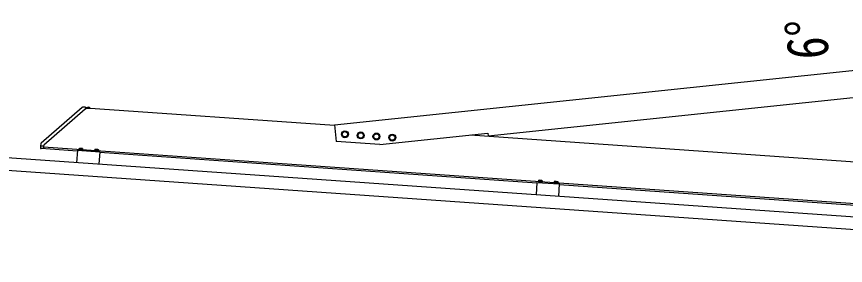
# Model space of a CAD drawing. Units: millimetres, scale not verified. Extents: x -16820 to 16820, y -11880 to 11880.
# Drawn here: x 2366 to 4989, y -5042 to -4253 of the extents above; entities that cross this region are included whole.
import ezdxf
from ezdxf.enums import TextEntityAlignment as Align

# ---------------------------------------------------------------- set-up
doc = ezdxf.new("R2010")
doc.units = ezdxf.units.MM
doc.header["$LTSCALE"] = 50
for name, color, linetype in [('0-4_YKK_13', 4, 'Continuous'), ('0-5_YKK_A1', 4, 'Continuous'), ('0-6_YKK_D', 6, 'Continuous')]:
    doc.layers.add(name, color=color, linetype=linetype)
doc.styles.add('ＭＳ ゴシック', font='')
doc.styles.get('ＭＳ ゴシック').set_extended_font_data('MS Gothic')

msp = doc.modelspace()

# ---------------------------------------------------------------- linework, layer by layer
at = {"layer": '0-4_YKK_13'}
for p, q in [((2574.17, -4541.29), (2444.32, -4654.17)), ((2583.83, -4546.81), (2452.33, -4661.12)), ((2584.42, -4540.38), (2576.83, -4540.31)), ((2584.39, -4540.85), (2584, -4546.46)), ((2584.39, -4540.85), (2584.42, -4540.38)), ((2587.81, -4543.57), (2587.82, -4543.37)), ((2599, -4544.9), (2588.32, -4544.15)), ((2591.52, -4541.04), (2592.58, -4543.58)), ((2593.68, -4544.27), (2592.58, -4543.58)), ((2593.68, -4544.27), (2594.86, -4543.74)), ((2596.26, -4541.37), (2594.86, -4543.74)), ((2598.9, -4544.89), (2598.55, -4544.87)), ((2599.58, -4544.39), (2599.6, -4544.2)), ((2442.53, -4662.99), (2442.43, -4664.39)), ((2442.95, -4656.91), (2442.53, -4662.99)), ((2444.34, -4663.94), (2442.93, -4663.92)), ((2451.98, -4664), (2444.34, -4663.94)), ((2451.94, -4664.5), (2451.43, -4671.91)), ((2451.94, -4664.5), (2451.98, -4664)), ((2451.98, -4664), (2452.04, -4663.07)), ((2452.16, -4661.46), (2452.04, -4663.07)), ((2451.43, -4671.91), (2443.82, -4671.38)), ((2564, -4670.91), (2563.75, -4674.46)), ((2563.75, -4674.46), (2575.27, -4675.26)), ((2563.8, -4674.76), (2563.82, -4674.46)), ((2564.8, -4670.52), (2564, -4670.91)), ((2564.8, -4670.52), (2574.77, -4671.22)), ((2566.88, -4671.11), (2566.63, -4674.66)), ((2572.64, -4671.52), (2572.39, -4675.06)), ((2574.77, -4671.22), (2575.51, -4671.72)), ((2575.19, -4675.26), (2575.17, -4675.56)), ((2575.51, -4671.72), (2575.27, -4675.26)), ((2613.87, -4674.4), (2613.63, -4677.94)), ((2613.63, -4677.94), (2625.15, -4678.75)), ((2613.68, -4678.25), (2613.7, -4677.95)), ((2614.68, -4674.01), (2613.87, -4674.4)), ((2614.68, -4674.01), (2624.65, -4674.71)), ((2616.75, -4674.6), (2616.51, -4678.15)), ((2622.51, -4675), (2622.27, -4678.55)), ((2624.65, -4674.71), (2625.39, -4675.2)), ((2625.07, -4678.74), (2625.05, -4679.04)), ((2625.39, -4675.2), (2625.15, -4678.75)), ((4018.1, -4772.59), (4017.85, -4776.14)), ((4018.9, -4772.2), (4018.1, -4772.59)), ((4018.9, -4772.2), (4028.88, -4772.9)), ((4020.98, -4772.79), (4020.73, -4776.34)), ((4026.74, -4773.2), (4026.49, -4776.74)), ((4028.88, -4772.9), (4029.62, -4773.4)), ((4017.85, -4776.14), (4029.37, -4776.94)), ((4017.9, -4776.44), (4017.92, -4776.14)), ((4029.3, -4776.94), (4029.28, -4777.24)), ((4029.62, -4773.4), (4029.37, -4776.94)), ((4067.98, -4776.08), (4067.73, -4779.62)), ((4067.73, -4779.62), (4079.25, -4780.43)), ((4067.78, -4779.93), (4067.8, -4779.63)), ((4068.78, -4775.69), (4067.98, -4776.08)), ((4068.78, -4775.69), (4078.76, -4776.39)), ((4070.86, -4776.28), (4070.61, -4779.83)), ((4076.62, -4776.68), (4076.37, -4780.23)), ((4078.76, -4776.39), (4079.5, -4776.89)), ((4079.18, -4780.43), (4079.15, -4780.72)), ((4079.5, -4776.89), (4079.25, -4780.43))]:
    msp.add_line(p, q, dxfattribs=at)
for points in [[(3415.27, -4626.35), (3410.37, -4634.85), (3400.55, -4634.85), (3395.65, -4626.35), (3400.55, -4617.85), (3410.37, -4617.85)], [(3465.15, -4629.84), (3460.25, -4638.34), (3450.43, -4638.34), (3445.52, -4629.84), (3450.43, -4621.34), (3460.25, -4621.34)], [(3515.03, -4633.33), (3510.12, -4641.83), (3500.31, -4641.83), (3495.4, -4633.33), (3500.31, -4624.83), (3510.12, -4624.83)], [(3564.91, -4636.82), (3560, -4645.32), (3550.19, -4645.32), (3545.28, -4636.82), (3550.19, -4628.32), (3560, -4628.32)]]:
    msp.add_lwpolyline(points, close=True, dxfattribs=at)
for points in [[(2442.43, -4664.39), (2441.95, -4671.25), (2443.82, -4671.38)], [(2566.74, -4670.65), (2567.73, -4673.09), (2569.55, -4674.23)], [(2572.83, -4671.08), (2571.52, -4673.35), (2569.55, -4674.23)], [(2616.62, -4674.14), (2617.61, -4676.57), (2619.43, -4677.71)], [(2622.71, -4674.57), (2621.4, -4676.84), (2619.43, -4677.71)], [(4020.85, -4772.33), (4021.83, -4774.77), (4023.66, -4775.91)], [(4026.93, -4772.76), (4025.62, -4775.03), (4023.66, -4775.91)], [(4070.73, -4775.82), (4071.71, -4778.25), (4073.53, -4779.39)], [(4076.81, -4776.25), (4075.5, -4778.52), (4073.53, -4779.39)]]:
    msp.add_lwpolyline(points, dxfattribs=at)
for centre, radius in [((3405.46, -4626.35), 11), ((3405.46, -4626.35), 8.5), ((3455.34, -4629.84), 11), ((3455.34, -4629.84), 8.5), ((3505.22, -4633.33), 11), ((3505.22, -4633.33), 8.5), ((3555.09, -4636.82), 11), ((3555.09, -4636.82), 8.5)]:
    msp.add_circle(centre, radius, dxfattribs=at)
for centre, radius, start, end in [((2576.79, -4544.31), 4, 89.5, 131), ((2583.5, -4546.43), 0.5, 311, 356), ((2588.35, -4543.61), 0.545, 176, 266), ((2588.37, -4543.41), 0.55, 134.43917, 176), ((2593.38, -4548.52), 7.7, 37.56083, 134.43917), ((2599.04, -4544.36), 0.545, 266, 356), ((2599.05, -4544.16), 0.55, 356, 37.56083), ((3405.46, -4626.35), 8.6, 141.25399, 158.74601), ((3405.46, -4626.35), 8.6, 201.25399, 218.74601), ((3405.46, -4626.35), 8.6, 81.25399, 98.74601), ((3405.46, -4626.35), 8.6, 261.25399, 278.74601), ((3405.46, -4626.35), 8.6, 21.25399, 38.74601), ((3405.46, -4626.35), 8.6, 321.25399, 338.74601), ((3455.34, -4629.84), 8.6, 141.25399, 158.74601), ((3455.34, -4629.84), 8.6, 201.25399, 218.74601), ((3455.34, -4629.84), 8.6, 81.25399, 98.74601), ((3455.34, -4629.84), 8.6, 261.25399, 278.74601), ((3455.34, -4629.84), 8.6, 21.25399, 38.74601), ((3455.34, -4629.84), 8.6, 321.25399, 338.74601), ((3505.22, -4633.33), 8.6, 141.25399, 158.74601), ((3505.22, -4633.33), 8.6, 201.25399, 218.74601), ((3505.22, -4633.33), 8.6, 81.25399, 98.74601), ((3505.22, -4633.33), 8.6, 261.25399, 278.74601), ((3505.22, -4633.33), 8.6, 21.25399, 38.74601), ((3505.22, -4633.33), 8.6, 321.25399, 338.74601), ((3555.09, -4636.82), 8.6, 141.25399, 158.74601), ((3555.09, -4636.82), 8.6, 201.25399, 218.74601), ((3555.09, -4636.82), 8.6, 81.25399, 98.74601), ((3555.09, -4636.82), 8.6, 21.25399, 38.74601), ((3555.09, -4636.82), 8.6, 321.25399, 338.74601), ((2442.93, -4664.42), 0.5, 89.5, 176), ((2446.94, -4657.19), 4, 131, 176), ((2452.66, -4661.5), 0.5, 131, 176), ((3555.09, -4636.82), 8.6, 261.25399, 278.74601), ((2565.29, -4673.12), 2.56, 51.61708, 120.38292), ((2569.12, -4680.4), 9.55, 68.41276, 103.58724), ((2573.93, -4673.72), 2.56, 51.61708, 120.38292), ((2615.17, -4676.6), 2.56, 51.61708, 120.38292), ((2619, -4683.89), 9.55, 68.41276, 103.58724), ((2623.81, -4677.21), 2.56, 51.61708, 120.38292), ((4019.39, -4774.8), 2.56, 51.61708, 120.38292), ((4023.22, -4782.08), 9.55, 68.41276, 103.58724), ((4028.03, -4775.4), 2.56, 51.61708, 120.38292), ((4069.27, -4778.28), 2.56, 51.61708, 120.38292), ((4073.1, -4785.57), 9.55, 68.41276, 103.58724), ((4077.91, -4778.89), 2.56, 51.61708, 120.38292)]:
    msp.add_arc(centre, radius, start, end, dxfattribs=at)
at = {"layer": '0-5_YKK_A1'}
for p, q in [((3372.19, -4596.8), (6640.08, -4253.33)), ((3372.42, -4598.98), (2584.18, -4543.86)), ((3372.19, -4596.8), (3377.72, -4649.48)), ((6640.08, -4827.48), (3802.17, -4629.03)), ((6640.08, -4959.8), (2451.77, -4666.93)), ((3515.81, -4659.13), (3377.72, -4649.48)), ((6641.68, -5002.02), (2049.51, -4680.9)), ((2558.66, -4679.41), (2444.44, -4671.43)), ((2558.84, -4676.92), (2556.08, -4716.32)), ((2558.84, -4676.92), (2629.66, -4681.87)), ((2629.66, -4681.87), (2626.91, -4721.28)), ((4012.77, -4781.09), (2629.49, -4684.37)), ((6638.89, -5041.92), (2046.72, -4720.8)), ((4012.94, -4778.6), (4010.19, -4818)), ((4012.94, -4778.6), (4083.77, -4783.55)), ((4083.77, -4783.55), (4081.01, -4822.96)), ((6066.87, -4924.73), (4083.59, -4786.05))]:
    msp.add_line(p, q, dxfattribs=at)
msp.add_lwpolyline([(3515.81, -4659.13), (3857.61, -4623.21), (3858.44, -4631.16), (6640.08, -4338.8)], dxfattribs=at)

# ---------------------------------------------------------------- texts
at = {"layer": '0-6_YKK_D', "style": 'ＭＳ ゴシック', "width": 0.8}
msp.add_text('6°', height=132, rotation=91.519, dxfattribs=at).set_placement((4975.02, -4385.68), align=Align.BOTTOM_LEFT)

doc.saveas('drawing.dxf')
